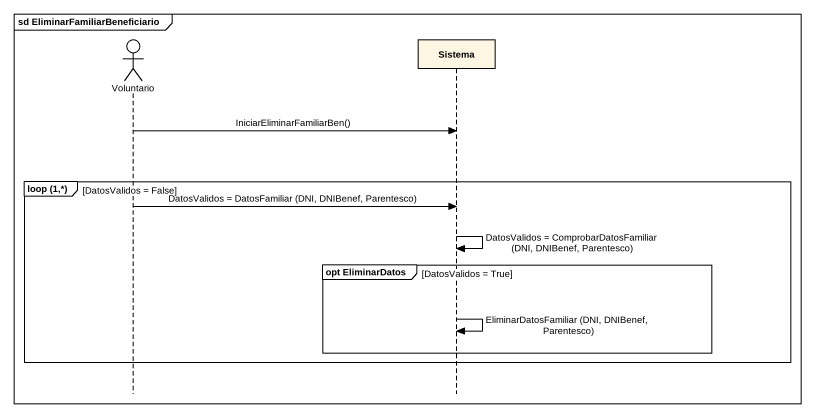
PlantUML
@startuml
mainframe sd EliminarFamiliarBeneficiario
hide footbox
actor Voluntario
participant Sistema

Voluntario -> Sistema : IniciarEliminarFamiliarBen()
group loop (1,*) [DatosValidos = False]
  Voluntario -> Sistema : DatosValidos = DatosFamiliar (DNI, DNIBenef, Parentesco)
  Sistema -> Sistema : DatosValidos = ComprobarDatosFamiliar (DNI, DNIBenef, Parentesco)
  group opt EliminarDatos [DatosValidos = True]
    Sistema -> Sistema : EliminarDatosFamiliar (DNI, DNIBenef, Parentesco)
  end
end
@enduml
